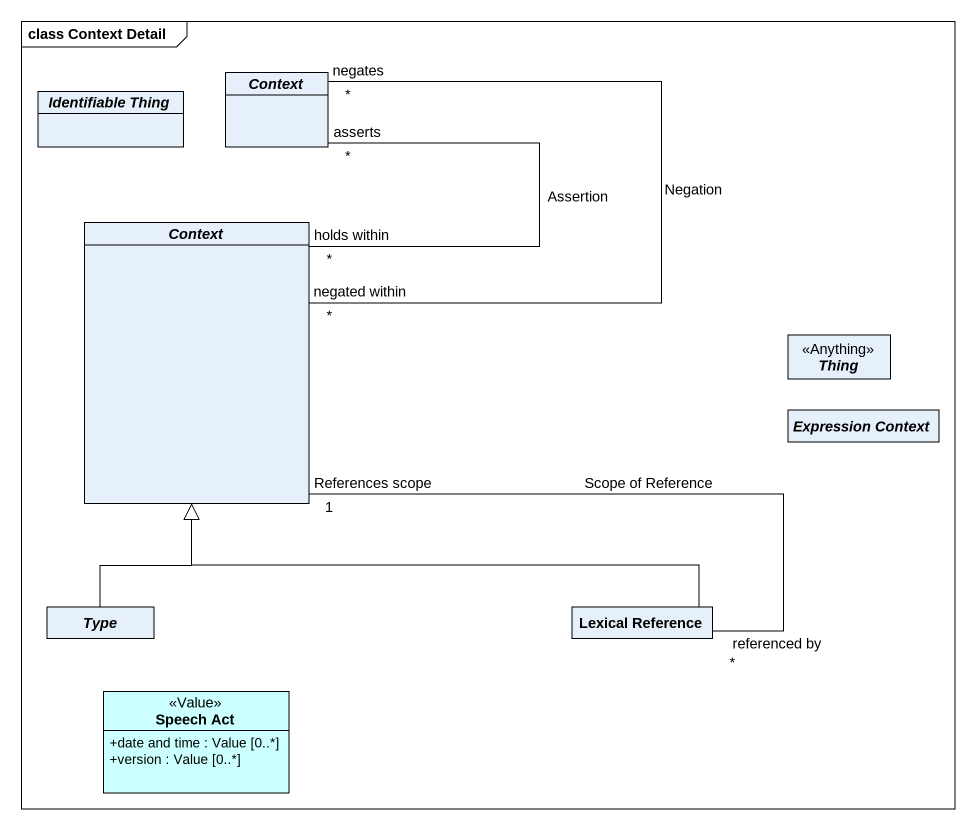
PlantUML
@startuml
mainframe class Context Detail
hide circle
hide empty members
skinparam classAttributeIconSize 0
abstract class "Identifiable Thing" as Identifiable_Thing
abstract class Context
abstract class "Context" as Context_2
abstract class Thing <<Anything>>
abstract class "Expression Context" as Expression_Context
abstract class Type
class "Lexical Reference" as Lexical_Reference
class "Speech Act" as Speech_Act <<Value>> #CCFFFF {
  +date and time : Value [0..*]
  +version : Value [0..*]
}
Context_2 "holds within\n*" -up- "asserts\n*" Context : Assertion
Context_2 "negated within\n*" -up- "negates\n*" Context : Negation
Type -up-|> Context_2
Lexical_Reference "referenced by\n*" -left- "References scope\n1" Context_2 : Scope of Reference
Lexical_Reference -left-|> Context_2
@enduml
